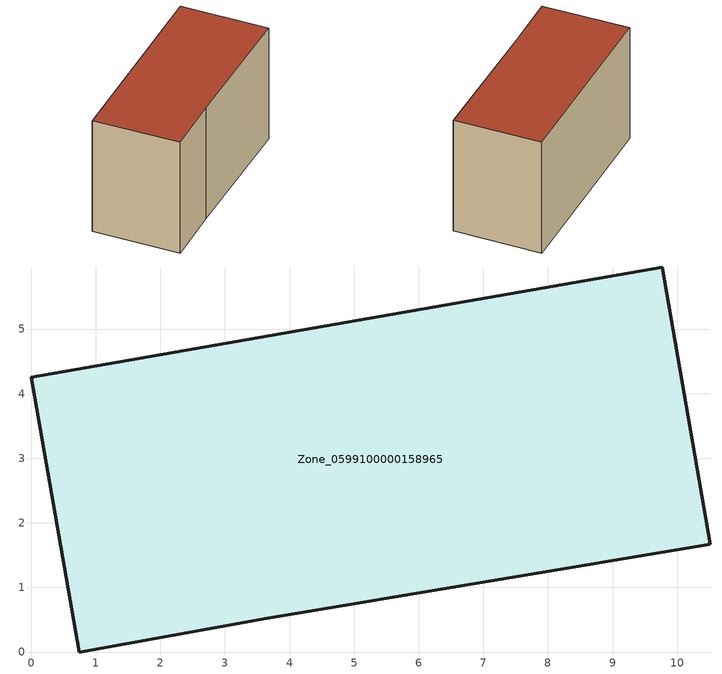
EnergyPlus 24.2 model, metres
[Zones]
Zone_0599100000158965
 floor ground (C_G): 3.65,0.52 0.74,0 0,4.25 9.77,5.96 10.51,1.67 z0
 wall outside (C_F): 9.77,5.96 0,4.25 0.74,0 3.65,0.52 10.51,1.67 9.77,5.96 z0:6.07
 roof outside (C_R): 10.51,1.67 9.77,5.96 0,4.25 0.74,0 3.65,0.52 z6.07
[BUILDING]
Pand.0599100000158965: North Axis=0; Terrain=City; Loads Convergence Tolerance Value=0.04; Temperature Convergence Tolerance Value=0.4; Solar Distribution=FullExterior; Maximum Number of Warmup Days=25; Minimum Number of Warmup Days=1
[Site:Location]
Rotterdam.The.Hague.AP_ZH_NLD Design_Conditions: Latitude=51.96; Longitude=4.45; Time Zone=1; Elevation=-4.5
[SITE:GROUNDTEMPERATURE:BUILDINGSURFACE]
18, 18, 18, 18, 18, 18, 18, 18, 18, 18, 18, 18
[MATERIAL] Thermal Absorptance=0.9; Solar Absorptance=0.7; Visible Absorptance=0.7
Name | Roughness | Thickness | Conductivity | Density | Specific Heat
G.TI.1946 | MediumSmooth | 0.15 | 1 | 540 | 1210
F.TI.1946 | Rough | 0.3 | 0.857143 | 1920 | 840
R.TI.1946 | MediumRough | 0.2 | 0.1 | 1500 | 1000
[CONSTRUCTION]
C_G: G.TI.1946
C_F: F.TI.1946
C_R: R.TI.1946
[ZONE]
Zone_0599100000158965: Type=1; Multiplier=1; Ceiling Height=Autocalculate; Volume=Autocalculate; Floor Area=autocalculate; Part of Total Floor Area=Yes
[ZONEINFILTRATION:DESIGNFLOWRATE]
Infil_Zone_0599100000158965: Zone or ZoneList or Space or SpaceList=Zone_0599100000158965; Schedule=AlwaysOn; Design Flow Rate Calculation Method=Flow/Area; Flow Rate per Floor Area=0.003; Constant Term Coefficient=1; Temperature Term Coefficient=0; Velocity Term Coefficient=0; Velocity Squared Term Coefficient=0
[HVACTEMPLATE:ZONE:IDEALLOADSAIRSYSTEM]
Zone_0599100000158965: Maximum Heating Supply Air Temperature=50; Minimum Cooling Supply Air Temperature=13; Maximum Heating Supply Air Humidity Ratio=0.0156; Minimum Cooling Supply Air Humidity Ratio=0.0077; Heating Limit=NoLimit; Cooling Limit=NoLimit; Dehumidification Control Type=ConstantSensibleHeatRatio; Cooling Sensible Heat Ratio=0.7; Dehumidification Setpoint=60; Humidification Control Type=None; Humidification Setpoint=30; Outdoor Air Method=None; Outdoor Air Flow Rate per Person=0.00944; Outdoor Air Flow Rate per Zone Floor Area=0; Outdoor Air Flow Rate per Zone=0; Demand Controlled Ventilation Type=None; Outdoor Air Economizer Type=NoEconomizer; Heat Recovery Type=None; Sensible Heat Recovery Effectiveness=0.7; Latent Heat Recovery Effectiveness=0.65
[ZONECONTROL:THERMOSTAT]
ThermostatControl_Zone_0599100000158965: Zone or ZoneList=Zone_0599100000158965; Control Type Schedule=DualSetpointControlType; Control 1=Thermostat_Zone_0599100000158965; Temperature Difference Between Cutout And Setpoint=0
[THERMOSTATSETPOINT:DUALSETPOINT]
Thermostat_Zone_0599100000158965: Heating Setpoint Temperature Schedule=HeatingSetpoint_Zone_0599100000158965; Cooling Setpoint Temperature Schedule=CoolingSetpoint_Zone_0599100000158965
[SCHEDULE:COMPACT]
HeatingSetpoint_Zone_0599100000158965: Through: 12/31, For: AllDays, Until: 24:00, 21
CoolingSetpoint_Zone_0599100000158965: Through: 12/31, For: AllDays, Until: 24:00, 24
DualSetpointControlType: Through: 12/31, For: AllDays, Until: 24:00, 4
AlwaysOn: Through: 12/31, For: AllDays, Until: 24:00, 1
